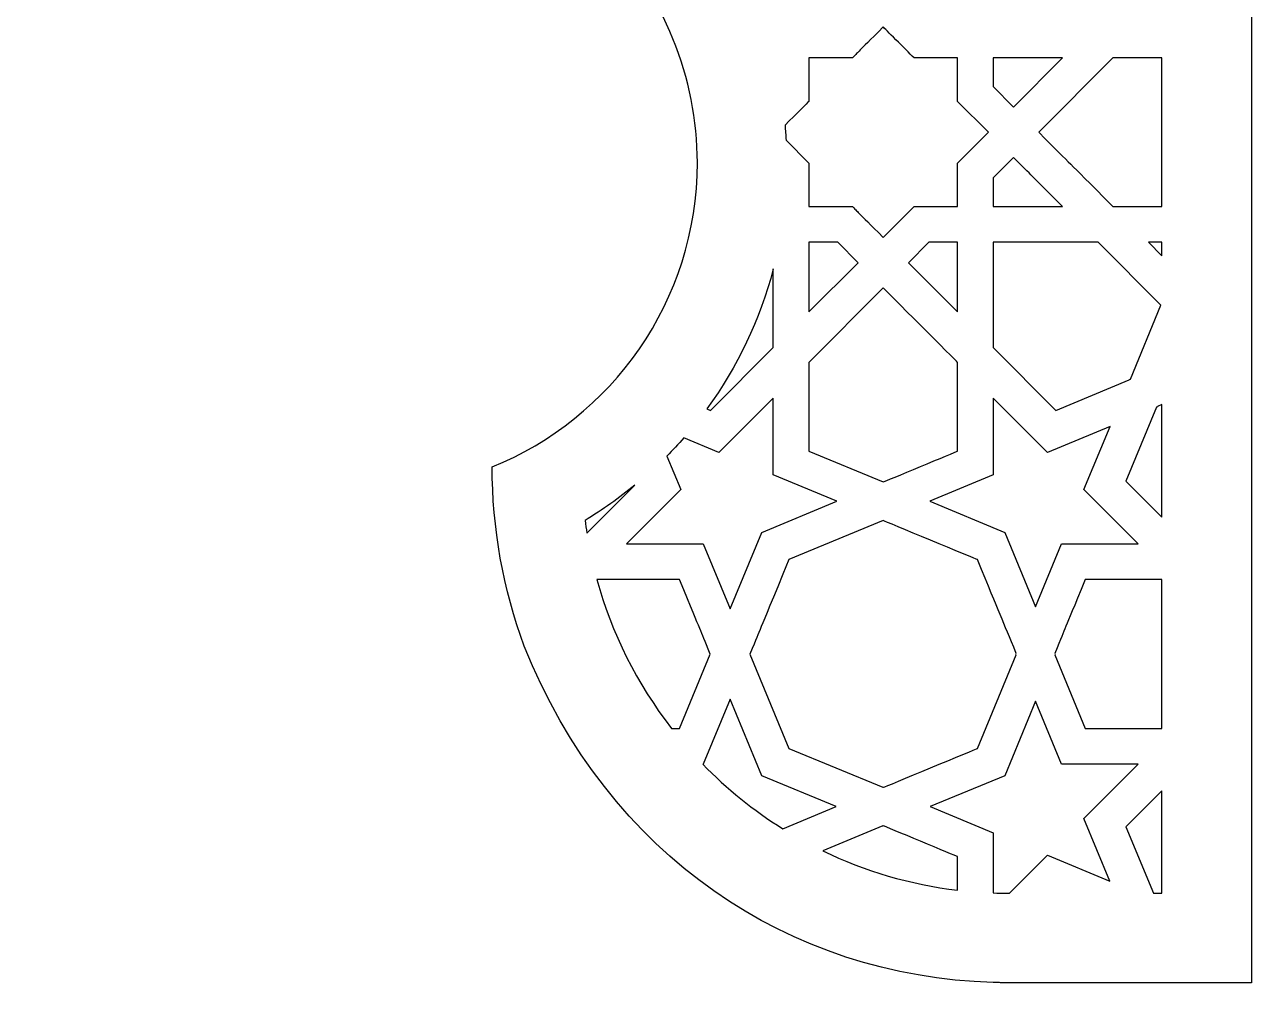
# Model space of a CAD drawing. Header units: millimetres. Extents: x -140 to 140, y -101 to 100.
# Drawn here: x 70.1 to 140, y -101.3 to -45.2 of the extents above; entities that cross this region are included whole.
import ezdxf

# ---------------------------------------------------------------- set-up
doc = ezdxf.new("R2010")
doc.units = ezdxf.units.MM
doc.header["$MEASUREMENT"] = 0
doc.layers.add('layer 1', color=7, linetype='Continuous')

msp = doc.modelspace()

# ---------------------------------------------------------------- linework, layer by layer
at = {"layer": 'layer 1', "color": 250}
for points, knots in [([(140.0147, 100.1536), (140.0147, 100.1536), (-139.8764, 100.1536), (-139.8764, 100.1536), (-139.8764, 100.1536), (-139.8764, 100.1536), (-139.8764, 99.5579), (-139.8764, 99.5579), (-139.8764, 99.5579), (-139.8764, 99.5579), (-139.8764, 88.9941), (-139.8764, 88.9941), (-139.8764, 88.9941), (-139.8764, 88.9941), (-139.8764, 86.6756), (-139.8764, 86.6756), (-139.8764, 86.6756), (-139.8764, 86.6756), (-139.8764, 84.1782), (-139.8764, 84.1782), (-139.8764, 84.1782), (-139.8764, 84.1782), (-139.8764, 81.5098), (-139.8764, 81.5098), (-139.8764, 81.5098), (-139.8764, 81.5098), (-139.8764, 75.6908), (-139.8764, 75.6908), (-139.8764, 75.6908), (-139.8764, 75.6908), (-139.8764, 72.556), (-139.8764, 72.556), (-139.8764, 72.556), (-139.8764, 72.556), (-139.8764, 69.2813), (-139.8764, 69.2813), (-139.8764, 69.2813), (-139.8764, 69.2813), (-139.8764, 65.8746), (-139.8764, 65.8746), (-139.8764, 65.8746), (-139.8764, 65.8746), (-139.8764, 62.3437), (-139.8764, 62.3437), (-139.8764, 62.3437), (-139.8764, 62.3437), (-139.8764, 58.6964), (-139.8764, 58.6964), (-139.8764, 58.6964), (-139.8764, 58.6964), (-139.8764, 54.9405), (-139.8764, 54.9405), (-139.8764, 54.9405), (-139.8764, 54.9405), (-139.8764, 51.0839), (-139.8764, 51.0839), (-139.8764, 51.0839), (-139.8764, 51.0839), (-139.8764, 47.1343), (-139.8764, 47.1343), (-139.8764, 47.1343), (-139.8764, 47.1343), (-139.8764, 38.9875), (-139.8764, 38.9875), (-139.8764, 38.9875), (-139.8764, 38.9875), (-139.8764, 34.806), (-139.8764, 34.806), (-139.8764, 34.806), (-139.8764, 34.806), (-139.8764, 21.9223), (-139.8764, 21.9223), (-139.8764, 21.9223), (-139.8764, 21.9223), (-139.8764, 17.5408), (-139.8764, 17.5408), (-139.8764, 17.5408), (-139.8764, 17.5408), (-139.8764, 13.1289), (-139.8764, 13.1289), (-139.8764, 13.1289), (-139.8764, 13.1289), (-139.8764, 8.6943), (-139.8764, 8.6943), (-139.8764, 8.6943), (-139.8764, 8.6943), (-139.8764, -9.1139), (-139.8764, -9.1139), (-139.8764, -9.1139), (-139.8764, -9.1139), (-139.8764, -13.5445), (-139.8764, -13.5445), (-139.8764, -13.5445), (-139.8764, -13.5445), (-139.8764, -17.9507), (-139.8764, -17.9507), (-139.8764, -17.9507), (-139.8764, -17.9507), (-139.8764, -22.3249), (-139.8764, -22.3249), (-139.8764, -22.3249), (-139.8764, -22.3249), (-139.8764, -35.177), (-139.8764, -35.177), (-139.8764, -35.177), (-139.8764, -35.177), (-139.8764, -39.3448), (-139.8764, -39.3448), (-139.8764, -39.3448), (-139.8764, -39.3448), (-139.8764, -43.4415), (-139.8764, -43.4415), (-139.8764, -43.4415), (-139.8764, -43.4415), (-139.8764, -47.4593), (-139.8764, -47.4593), (-139.8764, -47.4593), (-139.8764, -47.4593), (-139.8764, -51.3903), (-139.8764, -51.3903), (-139.8764, -51.3903), (-139.8764, -51.3903), (-139.8764, -55.2267), (-139.8764, -55.2267), (-139.8764, -55.2267), (-139.8764, -55.2267), (-139.8764, -58.9607), (-139.8764, -58.9607), (-139.8764, -58.9607), (-139.8764, -58.9607), (-139.8764, -62.5846), (-139.8764, -62.5846), (-139.8764, -62.5846), (-139.8764, -62.5846), (-139.8764, -66.0904), (-139.8764, -66.0904), (-139.8764, -66.0904), (-139.8764, -66.0904), (-139.8764, -69.4704), (-139.8764, -69.4704), (-139.8764, -69.4704), (-139.8764, -69.4704), (-139.8764, -72.7168), (-139.8764, -72.7168), (-139.8764, -72.7168), (-139.8764, -72.7168), (-139.8764, -75.8217), (-139.8764, -75.8217), (-139.8764, -75.8217), (-139.8764, -75.8217), (-139.8764, -78.7773), (-139.8764, -78.7773), (-139.8764, -78.7773), (-139.8764, -78.7773), (-139.8764, -81.5759), (-139.8764, -81.5759), (-139.8764, -81.5759), (-139.8764, -81.5759), (-139.8764, -84.2096), (-139.8764, -84.2096), (-139.8764, -84.2096), (-139.8764, -84.2096), (-139.8764, -86.6706), (-139.8764, -86.6706), (-139.8764, -86.6706), (-139.8764, -86.6706), (-139.8764, -88.951), (-139.8764, -88.951), (-139.8764, -88.951), (-139.8764, -88.951), (-139.8764, -91.0432), (-139.8764, -91.0432), (-139.8764, -91.0432), (-139.8764, -91.0432), (-139.8764, -92.9392), (-139.8764, -92.9392), (-139.8764, -92.9392), (-139.8764, -92.9392), (-139.8764, -94.6312), (-139.8764, -94.6312), (-139.8764, -94.6312), (-139.8764, -94.6312), (-139.8764, -96.1114), (-139.8764, -96.1114), (-139.8764, -96.1114), (-139.8764, -96.1114), (-139.8764, -97.3721), (-139.8764, -97.3721), (-139.8764, -97.3721), (-139.8764, -97.3721), (-139.8764, -98.4054), (-139.8764, -98.4054), (-139.8764, -98.4054), (-139.8764, -98.4054), (-139.8764, -99.2035), (-139.8764, -99.2035), (-139.8764, -99.2035), (-139.8764, -99.2035), (-139.8764, -99.7585), (-139.8764, -99.7585), (-139.8764, -99.7585), (-125.4025, -99.7585), (-115.0856, -101.2775), (-104.9426, -90.8851), (-104.9426, -90.8851), (-104.9426, -90.8851), (-104.9426, -90.8851), (-104.9426, -90.8851), (-104.9426, -90.8851), (-99.3937, -85.199), (-96.58, -77.8047), (-96.58, -70.3552), (-96.58, -70.3552), (-108.703, -65.4758), (-112.13, -49.9681), (-103.3724, -40.4213), (-103.3724, -40.4213), (-103.3724, -40.4213), (-103.3724, -40.4213), (-103.3724, -40.4213), (-103.3724, -40.4213), (-103.1942, -40.2272), (-103.0136, -40.0353), (-102.8277, -39.8487), (-102.8277, -39.8487), (-118.8351, -30.027), (-111.7826, -5.2691), (-93.066, -5.2691), (-93.066, -5.2691), (-91.9046, -5.2691), (-93.0533, -5.7411), (-92.8913, -1.01), (-92.8913, -1.01), (-92.8913, -1.01), (-92.8913, -1.01), (-92.8913, -1.01), (-92.8913, -1.01), (-92.6423, 6.1613), (-88.3232, 12.2537), (-82.3507, 15.1659), (-82.3507, 15.1659), (-82.3507, 15.1659), (-82.3507, 15.1659), (-82.3507, 15.1659), (-82.3507, 15.1659), (-79.7056, 16.4532), (-77.0304, 17.0286), (-74.1818, 17.0219), (-74.1818, 17.0219), (-74.1818, 17.0219), (-74.1878, 17.0282), (-74.1878, 17.0282), (-74.1878, 17.0282), (-71.8206, 17.0208), (-69.5498, 16.558), (-67.606, 15.8143), (-67.606, 15.8143), (-68.4502, 20.816), (-67.1788, 26.3663), (-63.591, 30.7107), (-63.591, 30.7107), (-58.7301, 36.6021), (-51.4724, 37.7797), (-48.9388, 37.4982), (-48.9388, 37.4982), (-47.4973, 44.909), (-40.9854, 50.1611), (-33.8967, 53.3344), (-33.8967, 53.3344), (-19.2454, 59.8922), (-14.2201, 57.6693), (0.0691, 71.2862), (0.0691, 71.2862), (10.1692, 61.6652), (16.9316, 59.6579), (16.9316, 59.6579), (16.9316, 59.6579), (26.1976, 55.9276), (46.2287, 52.1452), (49.0774, 37.4982), (49.0774, 37.4982), (58.7142, 38.2951), (69.875, 28.4177), (67.7443, 15.8143), (67.7443, 15.8143), (67.7443, 15.8143), (67.7443, 15.8143), (67.7443, 15.8143), (67.7443, 15.8143), (69.6852, 16.5569), (71.9578, 17.0282), (74.416, 17.0282), (74.416, 17.0282), (74.416, 17.0282), (74.4093, 17.0215), (74.4093, 17.0215), (74.4093, 17.0215), (85.429, 16.9997), (93.865, 7.4821), (92.977, -3.1895), (92.977, -3.1895), (92.977, -3.7056), (92.6867, -5.2828), (92.6867, -5.2828), (92.6867, -5.2828), (99.399, -4.7448), (107.836, -9.2844), (110.8149, -17.7211), (110.8149, -17.7211), (110.8149, -17.7211), (110.8149, -17.7211), (110.8149, -17.7211), (110.8149, -17.7211), (111.2054, -18.8274), (111.4749, -19.9058), (111.6492, -21.0132), (111.6492, -21.0132), (111.6492, -21.0132), (111.6492, -21.0128), (111.6492, -21.0128), (111.6492, -21.0128), (112.3047, -25.1806), (111.5215, -29.4859), (109.4616, -33.1198), (109.4616, -33.1198), (109.4616, -33.1198), (109.4616, -33.1198), (109.4616, -33.1198), (109.4616, -33.1198), (107.957, -35.7734), (105.7243, -38.1561), (102.9659, -39.8487), (102.9659, -39.8487), (106.5265, -43.4178), (108.416, -48.1912), (108.4195, -53.0218), (108.4195, -53.0218), (108.4195, -53.0218), (108.4195, -53.0218), (108.4195, -53.0218), (108.4195, -53.0218), (108.4195, -60.9148), (103.5053, -67.6246), (96.7183, -70.3552), (96.7183, -70.3552), (96.7183, -73.8145), (97.3487, -77.3483), (98.5488, -80.5825), (98.5488, -80.5825), (98.5488, -80.5825), (98.5488, -80.5828), (98.5488, -80.5828), (98.5488, -80.5828), (103.335, -92.5481), (113.6932, -99.411), (125.2848, -99.7373), (125.2848, -99.7373), (125.2848, -99.7373), (125.2848, -99.7373), (125.2848, -99.7373), (125.2848, -99.7373), (126.3202, -99.7662), (123.9841, -99.7585), (140.0147, -99.7585), (140.0147, -99.7585), (140.0147, -99.7585), (140.0147, -99.2351), (140.0147, -99.2351), (140.0147, -99.2351), (140.0147, -99.2351), (140.0147, -98.4707), (140.0147, -98.4707), (140.0147, -98.4707), (140.0147, -98.4707), (140.0147, -97.4729), (140.0147, -97.4729), (140.0147, -97.4729), (140.0147, -97.4729), (140.0147, -96.2495), (140.0147, -96.2495), (140.0147, -96.2495), (140.0147, -96.2495), (140.0147, -94.8081), (140.0147, -94.8081), (140.0147, -94.8081), (140.0147, -94.8081), (140.0147, -93.1563), (140.0147, -93.1563), (140.0147, -93.1563), (140.0147, -93.1563), (140.0147, -91.3019), (140.0147, -91.3019), (140.0147, -91.3019), (140.0147, -91.3019), (140.0147, -89.2525), (140.0147, -89.2525), (140.0147, -89.2525), (140.0147, -89.2525), (140.0147, -87.0157), (140.0147, -87.0157), (140.0147, -87.0157), (140.0147, -87.0157), (140.0147, -84.5993), (140.0147, -84.5993), (140.0147, -84.5993), (140.0147, -84.5993), (140.0147, -79.2581), (140.0147, -79.2581), (140.0147, -79.2581), (140.0147, -79.2581), (140.0147, -76.3486), (140.0147, -76.3486), (140.0147, -76.3486), (140.0147, -76.3486), (140.0147, -73.2902), (140.0147, -73.2902), (140.0147, -73.2902), (140.0147, -73.2902), (140.0147, -70.0904), (140.0147, -70.0904), (140.0147, -70.0904), (140.0147, -70.0904), (140.0147, -66.757), (140.0147, -66.757), (140.0147, -66.757), (140.0147, -66.757), (140.0147, -63.2976), (140.0147, -63.2976), (140.0147, -63.2976), (140.0147, -63.2976), (140.0147, -59.7198), (140.0147, -59.7198), (140.0147, -59.7198), (140.0147, -59.7198), (140.0147, -56.0314), (140.0147, -56.0314), (140.0147, -56.0314), (140.0147, -56.0314), (140.0147, -52.2399), (140.0147, -52.2399), (140.0147, -52.2399), (140.0147, -52.2399), (140.0147, -48.3532), (140.0147, -48.3532), (140.0147, -48.3532), (140.0147, -48.3532), (140.0147, -44.3788), (140.0147, -44.3788), (140.0147, -44.3788), (140.0147, -44.3788), (140.0147, -36.1976), (140.0147, -36.1976), (140.0147, -36.1976), (140.0147, -36.1976), (140.0147, -32.0062), (140.0147, -32.0062), (140.0147, -32.0062), (140.0147, -32.0062), (140.0147, -19.1207), (140.0147, -19.1207), (140.0147, -19.1207), (140.0147, -19.1207), (140.0147, -14.7473), (140.0147, -14.7473), (140.0147, -14.7473), (140.0147, -14.7473), (140.0147, -10.3476), (140.0147, -10.3476), (140.0147, -10.3476), (140.0147, -10.3476), (140.0147, -5.9292), (140.0147, -5.9292), (140.0147, -5.9292), (140.0147, -5.9292), (140.0147, -1.4999), (140.0147, -1.4999), (140.0147, -1.4999), (140.0147, -1.4999), (140.0147, 2.9328), (140.0147, 2.9328), (140.0147, 2.9328), (140.0147, 2.9328), (140.0147, 7.3612), (140.0147, 7.3612), (140.0147, 7.3612), (140.0147, 7.3612), (140.0147, 11.7775), (140.0147, 11.7775), (140.0147, 11.7775), (140.0147, 11.7775), (140.0147, 16.1741), (140.0147, 16.1741), (140.0147, 16.1741), (140.0147, 16.1741), (140.0147, 20.5435), (140.0147, 20.5435), (140.0147, 20.5435), (140.0147, 20.5435), (140.0147, 33.4107), (140.0147, 33.4107), (140.0147, 33.4107), (140.0147, 33.4107), (140.0147, 37.594), (140.0147, 37.594), (140.0147, 37.594), (140.0147, 37.594), (140.0147, 45.7558), (140.0147, 45.7558), (140.0147, 45.7558), (140.0147, 45.7558), (140.0147, 49.719), (140.0147, 49.719), (140.0147, 49.719), (140.0147, 49.719), (140.0147, 53.5936), (140.0147, 53.5936), (140.0147, 53.5936), (140.0147, 53.5936), (140.0147, 57.3718), (140.0147, 57.3718), (140.0147, 57.3718), (140.0147, 57.3718), (140.0147, 61.046), (140.0147, 61.046), (140.0147, 61.046), (140.0147, 61.046), (140.0147, 64.6085), (140.0147, 64.6085), (140.0147, 64.6085), (140.0147, 64.6085), (140.0147, 68.0517), (140.0147, 68.0517), (140.0147, 68.0517), (140.0147, 68.0517), (140.0147, 71.3679), (140.0147, 71.3679), (140.0147, 71.3679), (140.0147, 71.3679), (140.0147, 77.5884), (140.0147, 77.5884), (140.0147, 77.5884), (140.0147, 77.5884), (140.0147, 80.4776), (140.0147, 80.4776), (140.0147, 80.4776), (140.0147, 80.4776), (140.0147, 83.209), (140.0147, 83.209), (140.0147, 83.209), (140.0147, 83.209), (140.0147, 88.1681), (140.0147, 88.1681), (140.0147, 88.1681), (140.0147, 88.1681), (140.0147, 90.3805), (140.0147, 90.3805), (140.0147, 90.3805), (140.0147, 90.3805), (140.0147, 92.4045), (140.0147, 92.4045), (140.0147, 92.4045), (140.0147, 92.4045), (140.0147, 94.2325), (140.0147, 94.2325), (140.0147, 94.2325), (140.0147, 94.2325), (140.0147, 95.8568), (140.0147, 95.8568), (140.0147, 95.8568), (140.0147, 95.8568), (140.0147, 97.2698), (140.0147, 97.2698), (140.0147, 97.2698), (140.0147, 97.2698), (140.0147, 98.4637), (140.0147, 98.4637), (140.0147, 98.4637), (140.0147, 98.4637), (140.0147, 99.431), (140.0147, 99.431), (140.0147, 99.431), (140.0147, 99.431), (140.0147, 100.1536), (140.0147, 100.1536)], [0, 0, 0, 0, 0.0068027, 0.0068027, 0.0068027, 0.0068027, 0.0136054, 0.0136054, 0.0136054, 0.0136054, 0.0204082, 0.0204082, 0.0204082, 0.0204082, 0.0272109, 0.0272109, 0.0272109, 0.0272109, 0.0340136, 0.0340136, 0.0340136, 0.0340136, 0.0408163, 0.0408163, 0.0408163, 0.0408163, 0.047619, 0.047619, 0.047619, 0.047619, 0.0544218, 0.0544218, 0.0544218, 0.0544218, 0.0612245, 0.0612245, 0.0612245, 0.0612245, 0.0680272, 0.0680272, 0.0680272, 0.0680272, 0.0748299, 0.0748299, 0.0748299, 0.0748299, 0.0816327, 0.0816327, 0.0816327, 0.0816327, 0.0884354, 0.0884354, 0.0884354, 0.0884354, 0.0952381, 0.0952381, 0.0952381, 0.0952381, 0.1020408, 0.1020408, 0.1020408, 0.1020408, 0.1088435, 0.1088435, 0.1088435, 0.1088435, 0.1156463, 0.1156463, 0.1156463, 0.1156463, 0.122449, 0.122449, 0.122449, 0.122449, 0.1292517, 0.1292517, 0.1292517, 0.1292517, 0.1360544, 0.1360544, 0.1360544, 0.1360544, 0.1428571, 0.1428571, 0.1428571, 0.1428571, 0.1496599, 0.1496599, 0.1496599, 0.1496599, 0.1564626, 0.1564626, 0.1564626, 0.1564626, 0.1632653, 0.1632653, 0.1632653, 0.1632653, 0.170068, 0.170068, 0.170068, 0.170068, 0.1768707, 0.1768707, 0.1768707, 0.1768707, 0.1836735, 0.1836735, 0.1836735, 0.1836735, 0.1904762, 0.1904762, 0.1904762, 0.1904762, 0.1972789, 0.1972789, 0.1972789, 0.1972789, 0.2040816, 0.2040816, 0.2040816, 0.2040816, 0.2108844, 0.2108844, 0.2108844, 0.2108844, 0.2176871, 0.2176871, 0.2176871, 0.2176871, 0.2244898, 0.2244898, 0.2244898, 0.2244898, 0.2312925, 0.2312925, 0.2312925, 0.2312925, 0.2380952, 0.2380952, 0.2380952, 0.2380952, 0.244898, 0.244898, 0.244898, 0.244898, 0.2517007, 0.2517007, 0.2517007, 0.2517007, 0.2585034, 0.2585034, 0.2585034, 0.2585034, 0.2653061, 0.2653061, 0.2653061, 0.2653061, 0.2721088, 0.2721088, 0.2721088, 0.2721088, 0.2789116, 0.2789116, 0.2789116, 0.2789116, 0.2857143, 0.2857143, 0.2857143, 0.2857143, 0.292517, 0.292517, 0.292517, 0.292517, 0.2993197, 0.2993197, 0.2993197, 0.2993197, 0.3061224, 0.3061224, 0.3061224, 0.3061224, 0.3129252, 0.3129252, 0.3129252, 0.3129252, 0.3197279, 0.3197279, 0.3197279, 0.3197279, 0.3265306, 0.3265306, 0.3265306, 0.3265306, 0.3333333, 0.3333333, 0.3333333, 0.3333333, 0.3401361, 0.3401361, 0.3401361, 0.3401361, 0.3469388, 0.3469388, 0.3469388, 0.3469388, 0.3537415, 0.3537415, 0.3537415, 0.3537415, 0.3605442, 0.3605442, 0.3605442, 0.3605442, 0.3673469, 0.3673469, 0.3673469, 0.3673469, 0.3741497, 0.3741497, 0.3741497, 0.3741497, 0.3809524, 0.3809524, 0.3809524, 0.3809524, 0.3877551, 0.3877551, 0.3877551, 0.3877551, 0.3945578, 0.3945578, 0.3945578, 0.3945578, 0.4013605, 0.4013605, 0.4013605, 0.4013605, 0.4081633, 0.4081633, 0.4081633, 0.4081633, 0.414966, 0.414966, 0.414966, 0.414966, 0.4217687, 0.4217687, 0.4217687, 0.4217687, 0.4285714, 0.4285714, 0.4285714, 0.4285714, 0.4353741, 0.4353741, 0.4353741, 0.4353741, 0.4421769, 0.4421769, 0.4421769, 0.4421769, 0.4489796, 0.4489796, 0.4489796, 0.4489796, 0.4557823, 0.4557823, 0.4557823, 0.4557823, 0.462585, 0.462585, 0.462585, 0.462585, 0.4693878, 0.4693878, 0.4693878, 0.4693878, 0.4761905, 0.4761905, 0.4761905, 0.4761905, 0.4829932, 0.4829932, 0.4829932, 0.4829932, 0.4897959, 0.4897959, 0.4897959, 0.4897959, 0.4965986, 0.4965986, 0.4965986, 0.4965986, 0.5034014, 0.5034014, 0.5034014, 0.5034014, 0.5102041, 0.5102041, 0.5102041, 0.5102041, 0.5170068, 0.5170068, 0.5170068, 0.5170068, 0.5238095, 0.5238095, 0.5238095, 0.5238095, 0.5306122, 0.5306122, 0.5306122, 0.5306122, 0.537415, 0.537415, 0.537415, 0.537415, 0.5442177, 0.5442177, 0.5442177, 0.5442177, 0.5510204, 0.5510204, 0.5510204, 0.5510204, 0.5578231, 0.5578231, 0.5578231, 0.5578231, 0.5646259, 0.5646259, 0.5646259, 0.5646259, 0.5714286, 0.5714286, 0.5714286, 0.5714286, 0.5782313, 0.5782313, 0.5782313, 0.5782313, 0.585034, 0.585034, 0.585034, 0.585034, 0.5918367, 0.5918367, 0.5918367, 0.5918367, 0.5986395, 0.5986395, 0.5986395, 0.5986395, 0.6054422, 0.6054422, 0.6054422, 0.6054422, 0.6122449, 0.6122449, 0.6122449, 0.6122449, 0.6190476, 0.6190476, 0.6190476, 0.6190476, 0.6258503, 0.6258503, 0.6258503, 0.6258503, 0.6326531, 0.6326531, 0.6326531, 0.6326531, 0.6394558, 0.6394558, 0.6394558, 0.6394558, 0.6462585, 0.6462585, 0.6462585, 0.6462585, 0.6530612, 0.6530612, 0.6530612, 0.6530612, 0.6598639, 0.6598639, 0.6598639, 0.6598639, 0.6666667, 0.6666667, 0.6666667, 0.6666667, 0.6734694, 0.6734694, 0.6734694, 0.6734694, 0.6802721, 0.6802721, 0.6802721, 0.6802721, 0.6870748, 0.6870748, 0.6870748, 0.6870748, 0.6938776, 0.6938776, 0.6938776, 0.6938776, 0.7006803, 0.7006803, 0.7006803, 0.7006803, 0.707483, 0.707483, 0.707483, 0.707483, 0.7142857, 0.7142857, 0.7142857, 0.7142857, 0.7210884, 0.7210884, 0.7210884, 0.7210884, 0.7278912, 0.7278912, 0.7278912, 0.7278912, 0.7346939, 0.7346939, 0.7346939, 0.7346939, 0.7414966, 0.7414966, 0.7414966, 0.7414966, 0.7482993, 0.7482993, 0.7482993, 0.7482993, 0.755102, 0.755102, 0.755102, 0.755102, 0.7619048, 0.7619048, 0.7619048, 0.7619048, 0.7687075, 0.7687075, 0.7687075, 0.7687075, 0.7755102, 0.7755102, 0.7755102, 0.7755102, 0.7823129, 0.7823129, 0.7823129, 0.7823129, 0.7891156, 0.7891156, 0.7891156, 0.7891156, 0.7959184, 0.7959184, 0.7959184, 0.7959184, 0.8027211, 0.8027211, 0.8027211, 0.8027211, 0.8095238, 0.8095238, 0.8095238, 0.8095238, 0.8163265, 0.8163265, 0.8163265, 0.8163265, 0.8231293, 0.8231293, 0.8231293, 0.8231293, 0.829932, 0.829932, 0.829932, 0.829932, 0.8367347, 0.8367347, 0.8367347, 0.8367347, 0.8435374, 0.8435374, 0.8435374, 0.8435374, 0.8503401, 0.8503401, 0.8503401, 0.8503401, 0.8571429, 0.8571429, 0.8571429, 0.8571429, 0.8639456, 0.8639456, 0.8639456, 0.8639456, 0.8707483, 0.8707483, 0.8707483, 0.8707483, 0.877551, 0.877551, 0.877551, 0.877551, 0.8843537, 0.8843537, 0.8843537, 0.8843537, 0.8911565, 0.8911565, 0.8911565, 0.8911565, 0.8979592, 0.8979592, 0.8979592, 0.8979592, 0.9047619, 0.9047619, 0.9047619, 0.9047619, 0.9115646, 0.9115646, 0.9115646, 0.9115646, 0.9183673, 0.9183673, 0.9183673, 0.9183673, 0.9251701, 0.9251701, 0.9251701, 0.9251701, 0.9319728, 0.9319728, 0.9319728, 0.9319728, 0.9387755, 0.9387755, 0.9387755, 0.9387755, 0.9455782, 0.9455782, 0.9455782, 0.9455782, 0.952381, 0.952381, 0.952381, 0.952381, 0.9591837, 0.9591837, 0.9591837, 0.9591837, 0.9659864, 0.9659864, 0.9659864, 0.9659864, 0.9727891, 0.9727891, 0.9727891, 0.9727891, 0.9795918, 0.9795918, 0.9795918, 0.9795918, 0.9863946, 0.9863946, 0.9863946, 0.9863946, 1, 1, 1, 1]), ([(113.4166, -50.8938), (114.0777, -50.2327), (114.7096, -49.6002), (114.7791, -49.5307), (114.7791, -49.5307), (114.7791, -48.0543), (114.7791, -48.5196), (114.7791, -47.0468), (114.7791, -47.0468), (116.2456, -47.0468), (115.7891, -47.0468), (117.2612, -47.0468), (117.2612, -47.0468), (117.7036, -46.6037), (117.4221, -46.8856), (119.017, -45.2896), (119.017, -45.2896), (119.0957, -45.3683), (120.2863, -46.56), (120.7721, -47.0468), (120.7721, -47.0468), (120.7721, -47.0468), (123.2549, -47.0468), (123.2549, -47.0468), (123.2549, -47.0468), (123.2549, -47.0468), (123.2549, -49.5307), (123.2549, -49.5307), (123.2549, -49.5307), (123.2549, -49.5307), (125.0107, -51.2879), (125.0107, -51.2879), (125.0107, -51.2879), (125.0107, -51.2879), (123.2549, -53.0447), (123.2549, -53.0447), (123.2549, -53.0447), (123.2549, -53.9044), (123.2549, -53.3354), (123.2549, -55.5293), (123.2549, -55.5293), (121.7881, -55.5293), (122.2445, -55.5293), (120.7721, -55.5293), (120.7721, -55.5293), (120.3251, -55.9774), (119.1016, -57.2018), (119.017, -57.2865), (119.017, -57.2865), (117.4221, -55.6905), (117.7036, -55.9724), (117.2612, -55.5293), (117.2612, -55.5293), (115.7866, -55.5293), (116.2509, -55.5293), (114.7791, -55.5293), (114.7791, -55.5293), (114.7791, -54.0642), (114.7791, -54.5186), (114.7791, -53.0454), (114.7791, -53.0454), (114.7791, -53.0454), (113.4791, -51.7447), (113.4791, -51.7447), (113.4791, -51.7447), (113.4639, -51.4597), (113.442, -51.1768), (113.4166, -50.8938)], [0, 0, 0, 0, 0.0555556, 0.0555556, 0.0555556, 0.0555556, 0.1111111, 0.1111111, 0.1111111, 0.1111111, 0.1666667, 0.1666667, 0.1666667, 0.1666667, 0.2222222, 0.2222222, 0.2222222, 0.2222222, 0.2777778, 0.2777778, 0.2777778, 0.2777778, 0.3333333, 0.3333333, 0.3333333, 0.3333333, 0.3888889, 0.3888889, 0.3888889, 0.3888889, 0.4444444, 0.4444444, 0.4444444, 0.4444444, 0.5, 0.5, 0.5, 0.5, 0.5555556, 0.5555556, 0.5555556, 0.5555556, 0.6111111, 0.6111111, 0.6111111, 0.6111111, 0.6666667, 0.6666667, 0.6666667, 0.6666667, 0.7222222, 0.7222222, 0.7222222, 0.7222222, 0.7777778, 0.7777778, 0.7777778, 0.7777778, 0.8333333, 0.8333333, 0.8333333, 0.8333333, 0.8888889, 0.8888889, 0.8888889, 0.8888889, 1, 1, 1, 1]), ([(126.4461, -49.8517), (126.4461, -49.8517), (125.2848, -48.6893), (125.2848, -48.6893), (125.2848, -48.6893), (125.2848, -48.6893), (125.2848, -47.0468), (125.2848, -47.0468), (125.2848, -47.0468), (125.2848, -47.0468), (129.2482, -47.0468), (129.2482, -47.0468), (129.2482, -47.0468), (129.2482, -47.0468), (126.4461, -49.8517), (126.4461, -49.8517)], [0, 0, 0, 0, 0.2, 0.2, 0.2, 0.2, 0.4, 0.4, 0.4, 0.4, 0.6, 0.6, 0.6, 0.6, 1, 1, 1, 1]), ([(134.9117, -55.5293), (134.9117, -55.5293), (132.1191, -55.5293), (132.1191, -55.5293), (132.1191, -55.5293), (129.1346, -52.5417), (130.0903, -53.4984), (127.8812, -51.2879), (127.8812, -51.2879), (127.8812, -51.2879), (132.1191, -47.0468), (132.1191, -47.0468), (132.1191, -47.0468), (132.1191, -47.0468), (134.9117, -47.0468), (134.9117, -47.0468), (134.9117, -47.0468), (134.9117, -47.0468), (134.9117, -55.5293), (134.9117, -55.5293)], [0, 0, 0, 0, 0.1666667, 0.1666667, 0.1666667, 0.1666667, 0.3333333, 0.3333333, 0.3333333, 0.3333333, 0.5, 0.5, 0.5, 0.5, 0.6666667, 0.6666667, 0.6666667, 0.6666667, 1, 1, 1, 1]), ([(126.4461, -52.7247), (127.8795, -54.1602), (127.2558, -53.5358), (129.2486, -55.5293), (129.2486, -55.5293), (129.2486, -55.5293), (125.2848, -55.5293), (125.2848, -55.5293), (125.2848, -55.5293), (125.2848, -55.5293), (125.2848, -53.8857), (125.2848, -53.8857), (125.2848, -53.8857), (125.2848, -53.8857), (126.4461, -52.7247), (126.4461, -52.7247)], [0, 0, 0, 0, 0.2, 0.2, 0.2, 0.2, 0.4, 0.4, 0.4, 0.4, 0.6, 0.6, 0.6, 0.6, 1, 1, 1, 1]), ([(117.5819, -58.7234), (117.5819, -58.7234), (114.7791, -61.5287), (114.7791, -61.5287), (114.7791, -61.5287), (114.7791, -61.5287), (114.7791, -57.5617), (114.7791, -57.5617), (114.7791, -57.5617), (114.7791, -57.5617), (116.4212, -57.5617), (116.4212, -57.5617), (116.4212, -57.5617), (116.4212, -57.5617), (117.5819, -58.7234), (117.5819, -58.7234)], [0, 0, 0, 0, 0.2, 0.2, 0.2, 0.2, 0.4, 0.4, 0.4, 0.4, 0.6, 0.6, 0.6, 0.6, 1, 1, 1, 1]), ([(123.2549, -57.5617), (123.2549, -57.5617), (123.2549, -61.5287), (123.2549, -61.5287), (123.2549, -61.5287), (123.2549, -61.5287), (120.4524, -58.7234), (120.4524, -58.7234), (120.4524, -58.7234), (120.4524, -58.7234), (121.6131, -57.5617), (121.6131, -57.5617), (121.6131, -57.5617), (121.6131, -57.5617), (123.2549, -57.5617), (123.2549, -57.5617)], [0, 0, 0, 0, 0.2, 0.2, 0.2, 0.2, 0.4, 0.4, 0.4, 0.4, 0.6, 0.6, 0.6, 0.6, 1, 1, 1, 1]), ([(128.8595, -67.1379), (128.8595, -67.1379), (125.2848, -63.5603), (125.2848, -63.5603), (125.2848, -63.5603), (125.2848, -63.5603), (125.2848, -57.5617), (125.2848, -57.5617), (125.2848, -57.5617), (125.2848, -57.5617), (131.2785, -57.5617), (131.2785, -57.5617), (131.2785, -57.5617), (131.2785, -57.5617), (134.8535, -61.1392), (134.8535, -61.1392), (134.8535, -61.1392), (134.8535, -61.1392), (133.109, -65.3548), (133.109, -65.3548), (133.109, -65.3548), (133.109, -65.3548), (133.06, -65.3754), (133.06, -65.3754), (133.06, -65.3754), (133.06, -65.3754), (133.0491, -65.4018), (133.0491, -65.4018), (133.0491, -65.4018), (133.0491, -65.4018), (128.8595, -67.1379), (128.8595, -67.1379)], [0, 0, 0, 0, 0.1111111, 0.1111111, 0.1111111, 0.1111111, 0.2222222, 0.2222222, 0.2222222, 0.2222222, 0.3333333, 0.3333333, 0.3333333, 0.3333333, 0.4444444, 0.4444444, 0.4444444, 0.4444444, 0.5555556, 0.5555556, 0.5555556, 0.5555556, 0.6666667, 0.6666667, 0.6666667, 0.6666667, 0.7777778, 0.7777778, 0.7777778, 0.7777778, 1, 1, 1, 1]), ([(134.9117, -58.324), (134.9117, -58.324), (134.1501, -57.5617), (134.1501, -57.5617), (134.1501, -57.5617), (134.1501, -57.5617), (134.9117, -57.5617), (134.9117, -57.5617), (134.9117, -57.5617), (134.9117, -57.5617), (134.9117, -58.324), (134.9117, -58.324)], [0, 0, 0, 0, 0.25, 0.25, 0.25, 0.25, 0.5, 0.5, 0.5, 0.5, 1, 1, 1, 1]), ([(112.7488, -63.5603), (112.7488, -63.5603), (109.1741, -67.1379), (109.1741, -67.1379), (109.1741, -67.1379), (109.1741, -67.1379), (108.967, -67.0521), (108.967, -67.0521), (108.967, -67.0521), (110.7038, -64.673), (111.9949, -61.9767), (112.7488, -59.0814), (112.7488, -59.0814), (112.7488, -59.0814), (112.7488, -63.5603), (112.7488, -63.5603)], [0, 0, 0, 0, 0.2, 0.2, 0.2, 0.2, 0.4, 0.4, 0.4, 0.4, 0.6, 0.6, 0.6, 0.6, 1, 1, 1, 1]), ([(114.7791, -69.4622), (114.7791, -69.4622), (114.7791, -64.402), (114.7791, -64.402), (114.7791, -64.402), (114.7791, -64.402), (119.017, -60.1595), (119.017, -60.1595), (119.017, -60.1595), (119.0865, -60.229), (123.1854, -64.3322), (123.2549, -64.402), (123.2549, -64.402), (123.2549, -64.402), (123.2549, -69.4622), (123.2549, -69.4622), (123.2549, -69.4622), (123.1896, -69.4895), (119.0822, -71.1916), (119.017, -71.2184), (119.017, -71.2184), (119.017, -71.2184), (114.7791, -69.4622), (114.7791, -69.4622)], [0, 0, 0, 0, 0.1428571, 0.1428571, 0.1428571, 0.1428571, 0.2857143, 0.2857143, 0.2857143, 0.2857143, 0.4285714, 0.4285714, 0.4285714, 0.4285714, 0.5714286, 0.5714286, 0.5714286, 0.5714286, 0.7142857, 0.7142857, 0.7142857, 0.7142857, 1, 1, 1, 1]), ([(106.6842, -69.7389), (107.0158, -69.4034), (107.3355, -69.0573), (107.6459, -68.7037), (107.6459, -68.7037), (107.6459, -68.7037), (109.6511, -69.5346), (109.6511, -69.5346), (109.6511, -69.5346), (109.6511, -69.5346), (112.7488, -66.4337), (112.7488, -66.4337), (112.7488, -66.4337), (112.7488, -66.4337), (112.7488, -70.8197), (112.7488, -70.8197), (112.7488, -70.8197), (112.7488, -70.8197), (116.3644, -72.3183), (116.3644, -72.3183), (116.3644, -72.3183), (116.3644, -72.3183), (112.0905, -74.091), (112.0905, -74.091), (112.0905, -74.091), (112.0905, -74.091), (110.2878, -78.4453), (110.2878, -78.4453), (110.2878, -78.4453), (110.2878, -78.4453), (108.7579, -74.7498), (108.7579, -74.7498), (108.7579, -74.7498), (108.7579, -74.7498), (104.376, -74.7498), (104.376, -74.7498), (104.376, -74.7498), (104.376, -74.7498), (107.4748, -71.6494), (107.4748, -71.6494), (107.4748, -71.6494), (107.4748, -71.6494), (106.6842, -69.7389), (106.6842, -69.7389)], [0, 0, 0, 0, 0.0833333, 0.0833333, 0.0833333, 0.0833333, 0.1666667, 0.1666667, 0.1666667, 0.1666667, 0.25, 0.25, 0.25, 0.25, 0.3333333, 0.3333333, 0.3333333, 0.3333333, 0.4166667, 0.4166667, 0.4166667, 0.4166667, 0.5, 0.5, 0.5, 0.5, 0.5833333, 0.5833333, 0.5833333, 0.5833333, 0.6666667, 0.6666667, 0.6666667, 0.6666667, 0.75, 0.75, 0.75, 0.75, 0.8333333, 0.8333333, 0.8333333, 0.8333333, 1, 1, 1, 1]), ([(133.5624, -74.7498), (133.5624, -74.7498), (129.1809, -74.7498), (129.1809, -74.7498), (129.1809, -74.7498), (129.1809, -74.7498), (127.6988, -78.3304), (127.6988, -78.3304), (127.6988, -78.3304), (127.6988, -78.3304), (125.9441, -74.091), (125.9441, -74.091), (125.9441, -74.091), (125.9441, -74.091), (121.6692, -72.3183), (121.6692, -72.3183), (121.6692, -72.3183), (121.6692, -72.3183), (125.2848, -70.8197), (125.2848, -70.8197), (125.2848, -70.8197), (125.2848, -70.8197), (125.2848, -66.4337), (125.2848, -66.4337), (125.2848, -66.4337), (125.2848, -66.4337), (128.3839, -69.5346), (128.3839, -69.5346), (128.3839, -69.5346), (128.3839, -69.5346), (131.9509, -68.0558), (131.9509, -68.0558), (131.9509, -68.0558), (131.9509, -68.0558), (130.4643, -71.6494), (130.4643, -71.6494), (130.4643, -71.6494), (130.4643, -71.6494), (133.5624, -74.7498), (133.5624, -74.7498)], [0, 0, 0, 0, 0.0909091, 0.0909091, 0.0909091, 0.0909091, 0.1818182, 0.1818182, 0.1818182, 0.1818182, 0.2727273, 0.2727273, 0.2727273, 0.2727273, 0.3636364, 0.3636364, 0.3636364, 0.3636364, 0.4545455, 0.4545455, 0.4545455, 0.4545455, 0.5454545, 0.5454545, 0.5454545, 0.5454545, 0.6363636, 0.6363636, 0.6363636, 0.6363636, 0.7272727, 0.7272727, 0.7272727, 0.7272727, 0.8181818, 0.8181818, 0.8181818, 0.8181818, 1, 1, 1, 1]), ([(134.9117, -73.2267), (134.9117, -73.2267), (132.8586, -71.1722), (132.8586, -71.1722), (132.8586, -71.1722), (132.8586, -71.1722), (134.6034, -66.9565), (134.6034, -66.9565), (134.6034, -66.9565), (134.6034, -66.9565), (134.6514, -66.9367), (134.6514, -66.9367), (134.6514, -66.9367), (134.6514, -66.9367), (134.6623, -66.9102), (134.6623, -66.9102), (134.6623, -66.9102), (134.6623, -66.9102), (134.9117, -66.8069), (134.9117, -66.8069), (134.9117, -66.8069), (134.9117, -66.8069), (134.9117, -73.2267), (134.9117, -73.2267)], [0, 0, 0, 0, 0.1428571, 0.1428571, 0.1428571, 0.1428571, 0.2857143, 0.2857143, 0.2857143, 0.2857143, 0.4285714, 0.4285714, 0.4285714, 0.4285714, 0.5714286, 0.5714286, 0.5714286, 0.5714286, 0.7142857, 0.7142857, 0.7142857, 0.7142857, 1, 1, 1, 1]), ([(102.012, -73.407), (103.0175, -72.8052), (103.9622, -72.1282), (104.8547, -71.3972), (104.8547, -71.3972), (104.8547, -71.3972), (102.1207, -74.1333), (102.1207, -74.1333), (102.1207, -74.1333), (102.0829, -73.8918), (102.0427, -73.6512), (102.012, -73.407)], [0, 0, 0, 0, 0.25, 0.25, 0.25, 0.25, 0.5, 0.5, 0.5, 0.5, 1, 1, 1, 1]), ([(113.6431, -75.6455), (113.6431, -75.6455), (119.017, -73.418), (119.017, -73.418), (119.017, -73.418), (119.0822, -73.4451), (124.3256, -75.6182), (124.3908, -75.6455), (124.3908, -75.6455), (125.7056, -78.8239), (125.7956, -79.0416), (126.5999, -80.9858), (126.5999, -80.9858), (126.5999, -80.9858), (126.5841, -81.0238), (126.5841, -81.0238), (126.5841, -81.0238), (126.5841, -81.0238), (126.5999, -81.0623), (126.5999, -81.0623), (126.5999, -81.0623), (126.5999, -81.0623), (124.3908, -86.4023), (124.3908, -86.4023), (124.3908, -86.4023), (124.3658, -86.4125), (119.066, -88.6092), (119.041, -88.6196), (119.041, -88.6196), (119.041, -88.6196), (119.017, -88.6092), (119.017, -88.6092), (119.017, -88.6092), (119.017, -88.6092), (118.993, -88.6196), (118.993, -88.6196), (118.993, -88.6196), (118.993, -88.6196), (113.6428, -86.4023), (113.6428, -86.4023), (113.6428, -86.4023), (113.6428, -86.4023), (111.4178, -81.0238), (111.4178, -81.0238), (111.4178, -81.0238), (112.178, -79.1855), (111.645, -80.475), (113.6431, -75.6455)], [0, 0, 0, 0, 0.0769231, 0.0769231, 0.0769231, 0.0769231, 0.1538462, 0.1538462, 0.1538462, 0.1538462, 0.2307692, 0.2307692, 0.2307692, 0.2307692, 0.3076923, 0.3076923, 0.3076923, 0.3076923, 0.3846154, 0.3846154, 0.3846154, 0.3846154, 0.4615385, 0.4615385, 0.4615385, 0.4615385, 0.5384615, 0.5384615, 0.5384615, 0.5384615, 0.6153846, 0.6153846, 0.6153846, 0.6153846, 0.6923077, 0.6923077, 0.6923077, 0.6923077, 0.7692308, 0.7692308, 0.7692308, 0.7692308, 0.8461538, 0.8461538, 0.8461538, 0.8461538, 1, 1, 1, 1]), ([(109.1572, -81.0238), (109.1572, -81.0238), (107.4018, -85.2646), (107.4018, -85.2646), (107.4018, -85.2646), (107.4018, -85.2646), (106.9488, -85.2646), (106.9488, -85.2646), (106.9488, -85.2646), (104.9644, -82.718), (103.5166, -79.806), (102.6858, -76.7821), (102.6858, -76.7821), (102.6858, -76.7821), (107.4018, -76.7821), (107.4018, -76.7821), (107.4018, -76.7821), (108.8136, -80.1938), (108.4703, -79.3637), (109.1572, -81.0238)], [0, 0, 0, 0, 0.1666667, 0.1666667, 0.1666667, 0.1666667, 0.3333333, 0.3333333, 0.3333333, 0.3333333, 0.5, 0.5, 0.5, 0.5, 0.6666667, 0.6666667, 0.6666667, 0.6666667, 1, 1, 1, 1]), ([(134.9117, -85.2653), (134.9117, -85.2653), (130.5369, -85.2653), (130.5369, -85.2653), (130.5369, -85.2653), (130.5369, -85.2653), (128.7977, -81.0623), (128.7977, -81.0623), (128.7977, -81.0623), (128.7977, -81.0623), (128.8136, -81.0238), (128.8136, -81.0238), (128.8136, -81.0238), (128.8136, -81.0238), (128.7977, -80.9858), (128.7977, -80.9858), (128.7977, -80.9858), (129.5495, -79.1679), (129.177, -80.0681), (130.5369, -76.7821), (130.5369, -76.7821), (130.5369, -76.7821), (134.9117, -76.7821), (134.9117, -76.7821), (134.9117, -76.7821), (134.9117, -79.7425), (134.9117, -77.5232), (134.9117, -85.2653)], [0, 0, 0, 0, 0.125, 0.125, 0.125, 0.125, 0.25, 0.25, 0.25, 0.25, 0.375, 0.375, 0.375, 0.375, 0.5, 0.5, 0.5, 0.5, 0.625, 0.625, 0.625, 0.625, 0.75, 0.75, 0.75, 0.75, 1, 1, 1, 1]), ([(108.7247, -87.2966), (108.7247, -87.2966), (108.7579, -87.2966), (108.7579, -87.2966), (108.7579, -87.2966), (108.7579, -87.2966), (110.2875, -83.6023), (110.2875, -83.6023), (110.2875, -83.6023), (110.2875, -83.6023), (112.0898, -87.957), (112.0898, -87.957), (112.0898, -87.957), (112.0898, -87.957), (116.3405, -89.7191), (116.3405, -89.7191), (116.3405, -89.7191), (116.3405, -89.7191), (113.2939, -90.9825), (113.2939, -90.9825), (113.2939, -90.9825), (111.6245, -89.94), (110.0917, -88.6999), (108.7247, -87.2966)], [0, 0, 0, 0, 0.1428571, 0.1428571, 0.1428571, 0.1428571, 0.2857143, 0.2857143, 0.2857143, 0.2857143, 0.4285714, 0.4285714, 0.4285714, 0.4285714, 0.5714286, 0.5714286, 0.5714286, 0.5714286, 0.7142857, 0.7142857, 0.7142857, 0.7142857, 1, 1, 1, 1]), ([(131.9413, -93.9676), (131.9413, -93.9676), (128.3839, -92.4931), (128.3839, -92.4931), (128.3839, -92.4931), (128.3839, -92.4931), (126.2232, -94.6552), (126.2232, -94.6552), (126.2232, -94.6552), (125.9773, -94.6552), (125.8877, -94.6562), (125.2848, -94.6358), (125.2848, -94.6358), (125.2848, -94.6358), (125.2848, -91.2082), (125.2848, -91.2082), (125.2848, -91.2082), (125.2848, -91.2082), (121.6935, -89.7191), (121.6935, -89.7191), (121.6935, -89.7191), (121.6935, -89.7191), (125.9441, -87.957), (125.9441, -87.957), (125.9441, -87.957), (125.9441, -87.957), (127.6988, -83.7169), (127.6988, -83.7169), (127.6988, -83.7169), (127.6988, -83.7169), (129.1809, -87.2976), (129.1809, -87.2976), (129.1809, -87.2976), (129.1809, -87.2976), (133.5624, -87.2976), (133.5624, -87.2976), (133.5624, -87.2976), (133.5624, -87.2976), (130.4643, -90.3979), (130.4643, -90.3979), (130.4643, -90.3979), (130.4643, -90.3979), (131.9413, -93.9676), (131.9413, -93.9676)], [0, 0, 0, 0, 0.0833333, 0.0833333, 0.0833333, 0.0833333, 0.1666667, 0.1666667, 0.1666667, 0.1666667, 0.25, 0.25, 0.25, 0.25, 0.3333333, 0.3333333, 0.3333333, 0.3333333, 0.4166667, 0.4166667, 0.4166667, 0.4166667, 0.5, 0.5, 0.5, 0.5, 0.5833333, 0.5833333, 0.5833333, 0.5833333, 0.6666667, 0.6666667, 0.6666667, 0.6666667, 0.75, 0.75, 0.75, 0.75, 0.8333333, 0.8333333, 0.8333333, 0.8333333, 1, 1, 1, 1]), ([(132.8586, -90.8755), (132.8586, -90.8755), (134.9117, -88.8206), (134.9117, -88.8206), (134.9117, -88.8206), (134.9117, -88.8206), (134.9117, -94.6552), (134.9117, -94.6552), (134.9117, -94.6552), (134.9117, -94.6552), (134.4231, -94.6552), (134.4231, -94.6552), (134.4231, -94.6552), (134.4231, -94.6552), (132.8586, -90.8755), (132.8586, -90.8755)], [0, 0, 0, 0, 0.2, 0.2, 0.2, 0.2, 0.4, 0.4, 0.4, 0.4, 0.6, 0.6, 0.6, 0.6, 1, 1, 1, 1]), ([(115.5693, -92.238), (115.5693, -92.238), (118.993, -90.819), (118.993, -90.819), (118.993, -90.819), (118.993, -90.819), (119.017, -90.829), (119.017, -90.829), (119.017, -90.829), (119.017, -90.829), (119.041, -90.819), (119.041, -90.819), (119.041, -90.819), (119.0657, -90.8294), (123.2302, -92.5551), (123.2549, -92.5653), (123.2549, -92.5653), (123.2549, -92.5653), (123.2549, -94.4806), (123.2549, -94.4806), (123.2549, -94.4806), (120.559, -94.162), (117.9632, -93.3968), (115.5693, -92.238)], [0, 0, 0, 0, 0.1428571, 0.1428571, 0.1428571, 0.1428571, 0.2857143, 0.2857143, 0.2857143, 0.2857143, 0.4285714, 0.4285714, 0.4285714, 0.4285714, 0.5714286, 0.5714286, 0.5714286, 0.5714286, 0.7142857, 0.7142857, 0.7142857, 0.7142857, 1, 1, 1, 1])]:
    msp.add_open_spline(points, degree=3, knots=knots, dxfattribs=at)

doc.saveas('drawing.dxf')
